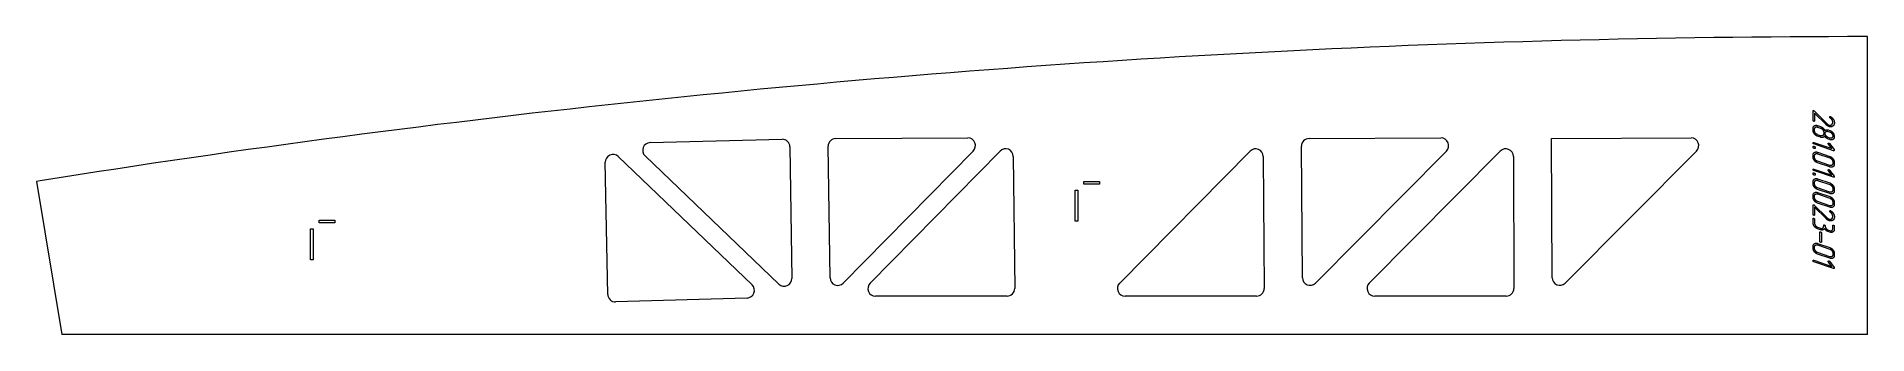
# Model space of a CAD drawing. Header units: millimetres. Extents: x -160 to 2234, y 0 to 389.
import ezdxf

# ---------------------------------------------------------------- set-up
doc = ezdxf.new("R2010")
doc.units = ezdxf.units.MM
doc.linetypes.add('K5LT_BASIC', pattern=[0])
doc.layers.add('Engraving', color=7, linetype='Continuous')

msp = doc.modelspace()

# ---------------------------------------------------------------- linework, layer by layer
at = {"color": 143, "linetype": 'K5LT_BASIC', "lineweight": 15, "true_color": 0x33acca}
for p, q in [((2234.2, 389.2), (2233.1, 389.2)), ((2234.2, 0), (2234.2, 389.2)), ((642.3, 250.6), (814.9, 255)), ((825.1, 245.1), (827.6, 73.2)), ((877.6, 73.9), (875.1, 245.9)), ((885.1, 256), (1057.7, 256.7)), ((1064.9, 239.6), (894.8, 67)), ((929.9, 67), (1100, 239.6)), ((1256.3, 67), (1427, 239.6)), ((1495.2, 74), (1494, 246)), ((1504, 256), (1676.5, 256.7)), ((1683.7, 239.6), (1512.3, 67)), ((1582.8, 67), (1754.1, 239.6)), ((1821.1, 256), (2003.7, 256.7)), ((1821.8, 74.1), (1821.1, 256)), ((2010.8, 239.6), (1838.9, 67.1)), ((586.8, 52.3), (583.6, 224.9)), ((600.5, 232.3), (775.6, 64.8)), ((810.7, 65.8), (635.6, 233.3)), ((1117.1, 232.7), (1119, 60.1)), ((1444.1, 232.7), (1445.3, 60.1)), ((1771.2, 232.6), (1771.8, 60)), ((-155.3, 200.8), (-160.1, 200)), ((-160.1, 200), (-160.1, 199.7)), ((-160.1, 199.7), (-127.1, 0)), ((1209.4, 199.8), (1229.9, 199.8)), ((1209.4, 196.3), (1209.4, 199.8)), ((1229.9, 196.3), (1209.4, 196.3)), ((1229.9, 199.8), (1229.9, 196.3)), ((1198.1, 188.5), (1201.6, 188.5)), ((1198.2, 148), (1198.1, 188.5)), ((1201.6, 188.5), (1201.7, 148)), ((209.5, 145.8), (209.5, 149.3)), ((209.5, 149.3), (230, 149.3)), ((230, 145.8), (209.5, 145.8)), ((230, 149.3), (230, 145.8)), ((1201.7, 148), (1198.2, 148)), ((198.2, 97.5), (198.2, 138)), ((198.2, 138), (201.7, 138)), ((201.7, 138), (201.7, 97.5)), ((201.7, 97.5), (198.2, 97.5)), ((1109, 50), (937, 50)), ((1435.3, 50), (1263.4, 50)), ((1761.8, 50), (1589.9, 50)), ((769, 47.5), (597.1, 42.5)), ((2234.2, 0), (-127.1, 0))]:
    msp.add_line(p, q, dxfattribs=at)
for centre, major_axis, start_param, end_param in [((642.5, 240.6), (-0.29, 10), 6.279454, 8.632032), ((815.1, 245), (-0.29, 10), 4.697693, 6.279454), ((885.1, 246), (0, -10), 3.145324, 4.727085), ((1057.7, 246.7), (0, 10), 3.934339, 6.286917), ((1107.1, 232.6), (0, -10), 1.581761, 3.934339), ((1434.1, 232.6), (0, -10), 1.578077, 3.932473), ((1504, 246), (0, -10), 3.145243, 4.71967), ((1676.6, 246.7), (0, 10), 3.930631, 6.286836), ((1761.2, 232.6), (0, -10), 1.574427, 3.930631), ((2003.7, 246.7), (0, 10), 3.928806, 6.286816), ((593.6, 225.1), (-0.29, 10), 5.490439, 7.843017), ((817.6, 73), (0.29, -10), 5.490439, 7.839285), ((887.6, 74), (0, 10), 1.585493, 3.934339), ((1505.2, 74.1), (0, 10), 1.578077, 3.930631), ((1831.8, 74.1), (0, 10), 1.574427, 3.928806), ((596.8, 52.5), (0.29, -10), 4.701424, 6.283185), ((768.7, 57.5), (0.29, -10), 0, 2.348846), ((937, 60), (0, -10), 3.934339, 6.283185), ((1109, 60), (0, 10), 3.141593, 4.723354), ((1263.4, 60), (0, -10), 3.932473, 6.283185), ((1435.3, 60), (0, 10), 3.141593, 4.71967), ((1589.9, 60), (0, -10), 3.930631, 6.283185), ((1761.8, 60), (0, 10), 3.141593, 4.71602)]:
    msp.add_ellipse(centre, major_axis=major_axis, ratio=0.999994, start_param=start_param, end_param=end_param, dxfattribs=at)
msp.add_open_spline([(2233.1, 389.2), (1966.7, 389.2), (1433.7, 375.2), (636.4, 312.3), (107.9, 242.6), (-155.3, 200.8)], degree=3, dxfattribs=at)
at = {"layer": 'Engraving', "color": 143, "linetype": 'K5LT_BASIC', "lineweight": 15, "true_color": 0x33acca}
for p, q in [((2163.1, 279.9), (2163.1, 291.8)), ((2164.6, 292.1), (2181.2, 275.5)), ((2165.1, 289.2), (2165.1, 279.2)), ((2180.1, 274.2), (2165.1, 289.2)), ((2163.1, 267), (2163.1, 269)), ((2165.1, 266.4), (2165.1, 268.3)), ((2169, 273), (2173, 271.6)), ((2169, 271), (2173, 269.6)), ((2177, 264.3), (2177, 262.3)), ((2181.2, 275.5), (2181.9, 274.9)), ((2181.9, 274.9), (2182.6, 274.3)), ((2183, 267.2), (2185, 266.6)), ((2183, 265.3), (2185, 264.6)), ((2185.9, 284.7), (2186.2, 284.5)), ((2164.1, 250.9), (2187.6, 242.9)), ((2189.9, 240.1), (2164.1, 248.9)), ((2173, 259.7), (2169, 261)), ((2173, 257.7), (2169, 259)), ((2185, 256.6), (2183, 257.3)), ((2185, 254.6), (2183, 255.3)), ((2187.6, 242.9), (2183.3, 248.6)), ((2184.7, 249.6), (2190.6, 241.6)), ((2185.6, 254.4), (2185, 254.6)), ((2186.2, 254.3), (2185.6, 254.4)), ((2187.3, 254.2), (2186.2, 254.3)), ((2190.5, 261), (2190.8, 259.9)), ((2190.8, 259.9), (2190.9, 259.2)), ((2190.9, 259.2), (2190.9, 258.6)), ((2163.1, 232.2), (2163.1, 234.2)), ((2164.1, 216.1), (2187.6, 208.1)), ((2165.1, 231.5), (2165.1, 233.5)), ((2169, 238.1), (2185, 232.7)), ((2185, 218.8), (2169, 224.2)), ((2169.1, 236.2), (2185, 230.7)), ((2185, 220.8), (2169.1, 226.2)), ((2188.9, 225.4), (2188.9, 223.4)), ((2190.9, 224.7), (2190.9, 222.7)), ((2163.1, 197.4), (2163.1, 199.4)), ((2189.9, 205.3), (2164.1, 214.1)), ((2165.1, 196.7), (2165.1, 198.7)), ((2169, 203.3), (2185, 197.9)), ((2169.1, 201.3), (2185, 195.9)), ((2187.6, 208.1), (2183.3, 213.8)), ((2184.7, 214.7), (2190.6, 206.8)), ((2163.1, 179.6), (2163.1, 181.6)), ((2163.1, 156.9), (2163.1, 168.8)), ((2164.6, 169.1), (2181.2, 152.6)), ((2165.1, 178.9), (2165.1, 180.9)), ((2185, 184), (2169, 189.4)), ((2169, 185.5), (2185, 180.1)), ((2185, 166.2), (2169, 171.6)), ((2185, 186), (2169.1, 191.4)), ((2169.1, 183.6), (2185, 178.1)), ((2185, 168.2), (2169.1, 173.6)), ((2188.9, 190.6), (2188.9, 188.6)), ((2188.9, 172.8), (2188.9, 170.8)), ((2190.9, 189.9), (2190.9, 187.9)), ((2190.9, 172.1), (2190.9, 170.1)), ((2163.1, 146), (2163.1, 151)), ((2165.1, 166.2), (2165.1, 156.2)), ((2180.1, 151.3), (2165.1, 166.2)), ((2165.1, 150.3), (2165.1, 145.4)), ((2181.2, 152.6), (2181.9, 151.9)), ((2181.9, 151.9), (2182.6, 151.4)), ((2185.9, 161.7), (2186.2, 161.5)), ((2169, 140), (2173, 138.7)), ((2173, 136.7), (2169, 138.1)), ((2172, 121.5), (2172, 133.4)), ((2174, 132.7), (2174, 120.8)), ((2177, 141.3), (2177, 142.3)), ((2181.9, 134.7), (2181.5, 134.9)), ((2182.3, 134.5), (2181.9, 134.7)), ((2183, 134.3), (2182.3, 134.5)), ((2183, 136.3), (2185, 135.6)), ((2185, 133.6), (2183, 134.3)), ((2188.9, 138.3), (2188.9, 142.2)), ((2190.9, 141.6), (2190.9, 137.6)), ((2163.1, 112.9), (2163.1, 114.9)), ((2164.1, 96.8), (2187.6, 88.8)), ((2165.1, 112.3), (2165.1, 114.3)), ((2169, 118.9), (2185, 113.5)), ((2185, 99.5), (2169, 104.9)), ((2169.1, 116.9), (2185, 111.5)), ((2185, 101.5), (2169.1, 106.9)), ((2188.9, 106.1), (2188.9, 104.2)), ((2190.9, 105.5), (2190.9, 103.5)), ((2189.9, 86), (2164.1, 94.8)), ((2187.6, 88.8), (2183.3, 94.5)), ((2184.7, 95.5), (2190.6, 87.5))]:
    msp.add_line(p, q, dxfattribs=at)
for points in [[(2163.1, 291.8), (2163.1, 292.1), (2163.4, 292.4)], [(2163.4, 292.4), (2163.7, 292.5), (2164.2, 292.4)], [(2164.2, 292.4), (2164.4, 292.3), (2164.6, 292.1)], [(2163.4, 279), (2163.1, 279.4), (2163.1, 279.9)], [(2163.1, 269), (2163.1, 271.3), (2164.8, 272.6)], [(2164.8, 262.2), (2163.1, 264.5), (2163.1, 267)], [(2164.1, 278.5), (2163.7, 278.7), (2163.4, 279)], [(2164.8, 278.6), (2164.4, 278.4), (2164.1, 278.5)], [(2165.1, 279.2), (2165.1, 278.8), (2164.8, 278.6)], [(2164.8, 272.6), (2166.5, 273.8), (2169, 273)], [(2165.1, 268.3), (2165.1, 269.9), (2166.3, 270.7)], [(2166.2, 263.1), (2165.1, 264.7), (2165.1, 266.4)], [(2166.3, 270.7), (2167.4, 271.5), (2169, 271)], [(2173, 271.6), (2174.6, 271.1), (2175.9, 269.8)], [(2173, 269.6), (2174.7, 269.1), (2175.8, 267.5)], [(2175.8, 267.5), (2177, 265.9), (2177, 264.3)], [(2175.9, 269.8), (2177.3, 268.5), (2178.3, 266.6)], [(2178.3, 266.6), (2179.2, 267.3), (2180.4, 267.5)], [(2179, 262.6), (2179, 264.3), (2180.1, 265.1)], [(2182.2, 272.5), (2181.3, 273.1), (2180.1, 274.2)], [(2180.1, 265.1), (2181.3, 265.8), (2183, 265.3)], [(2180.4, 267.5), (2181.6, 267.7), (2183, 267.2)], [(2184.1, 271.5), (2183.1, 271.9), (2182.2, 272.5)], [(2182.6, 274.3), (2183.4, 273.8), (2184.1, 273.6)], [(2184.1, 273.6), (2186.1, 272.9), (2187.5, 274.1)], [(2189, 272.2), (2187, 270.6), (2184.1, 271.5)], [(2184.9, 284), (2184.9, 284.4), (2185.2, 284.6)], [(2185.1, 283.4), (2184.9, 283.6), (2184.9, 284)], [(2185, 266.6), (2187.3, 265.8), (2189.2, 263.4)], [(2185, 264.6), (2186.7, 264), (2187.8, 262.4)], [(2185.5, 282.9), (2185.2, 283.1), (2185.1, 283.4)], [(2185.2, 284.6), (2185.4, 284.8), (2185.9, 284.7)], [(2188.2, 280.1), (2187.4, 281.5), (2185.5, 282.9)], [(2186.2, 284.5), (2188.6, 282.8), (2189.9, 280.7)], [(2187.5, 274.1), (2188.1, 274.6), (2188.5, 275.4)], [(2188.9, 277.2), (2188.9, 278.6), (2188.2, 280.1)], [(2188.5, 275.4), (2188.9, 276.3), (2188.9, 277.2)], [(2191, 276.7), (2191, 273.8), (2189, 272.2)], [(2189.2, 263.4), (2190.1, 262.2), (2190.5, 261)], [(2189.9, 280.7), (2191, 278.7), (2191, 276.7)], [(2163.1, 250.2), (2163.1, 250.4), (2163.3, 250.9)], [(2163.3, 249.4), (2163.1, 249.8), (2163.1, 250.2)], [(2163.1, 244.9), (2163.1, 245.6), (2163.5, 245.8)], [(2163.6, 243.6), (2163.1, 244.1), (2163.1, 244.9)], [(2163.3, 250.9), (2163.6, 251.1), (2164.1, 250.9)], [(2164.1, 248.9), (2163.6, 249.1), (2163.3, 249.4)], [(2163.5, 245.8), (2164, 246), (2164.6, 245.8)], [(2164.6, 242.9), (2164, 243), (2163.6, 243.6)], [(2164.6, 245.8), (2164.9, 245.7), (2165.5, 245.2)], [(2165.6, 243), (2165.1, 242.7), (2164.6, 242.9)], [(2169, 259), (2166.6, 259.9), (2164.8, 262.2)], [(2165.5, 245.2), (2166.1, 244.6), (2166.1, 243.8)], [(2166.1, 243.8), (2166.1, 243.3), (2165.6, 243)], [(2169, 261), (2167.4, 261.6), (2166.2, 263.1)], [(2175.8, 259.9), (2174.7, 259.1), (2173, 259.7)], [(2176.2, 257.5), (2174.7, 257.1), (2173, 257.7)], [(2177, 262.3), (2177, 260.6), (2175.8, 259.9)], [(2178.3, 259.1), (2177.7, 258), (2176.2, 257.5)], [(2180.4, 256.7), (2179.3, 257.7), (2178.3, 259.1)], [(2180.1, 259.5), (2179, 261), (2179, 262.6)], [(2183, 257.3), (2181.3, 257.9), (2180.1, 259.5)], [(2183, 255.3), (2181.5, 255.8), (2180.4, 256.7)], [(2183, 249.4), (2183, 249.8), (2183.3, 250)], [(2183.3, 248.6), (2183, 249), (2183, 249.4)], [(2183.3, 250), (2183.6, 250.2), (2184, 250.1)], [(2184, 250.1), (2184.1, 250), (2184.7, 249.6)], [(2187.8, 256.8), (2186.6, 256), (2185, 256.6)], [(2189.2, 254.9), (2188.4, 254.3), (2187.3, 254.2)], [(2187.8, 262.4), (2188.9, 260.9), (2188.9, 259.2)], [(2188.9, 259.2), (2188.9, 257.6), (2187.8, 256.8)], [(2190.9, 258.6), (2190.9, 256.1), (2189.2, 254.9)], [(2190.6, 240.2), (2190.4, 240), (2189.9, 240.1)], [(2190.6, 241.6), (2190.9, 241.2), (2190.9, 240.8)], [(2190.9, 240.8), (2190.9, 240.4), (2190.6, 240.2)], [(2163.1, 234.2), (2163.1, 236.5), (2164.8, 237.7)], [(2164.8, 227.4), (2163.1, 229.7), (2163.1, 232.2)], [(2163.1, 215.4), (2163.1, 215.6), (2163.3, 216)], [(2163.3, 216), (2163.6, 216.3), (2164.1, 216.1)], [(2164.8, 237.7), (2166.5, 239), (2169, 238.1)], [(2169, 224.2), (2166.6, 225), (2164.8, 227.4)], [(2165.1, 233.5), (2165.1, 235.1), (2166.3, 235.9)], [(2166.2, 228.3), (2165.1, 229.9), (2165.1, 231.5)], [(2169.1, 226.2), (2167.3, 226.8), (2166.2, 228.3)], [(2166.3, 235.9), (2167.4, 236.7), (2169.1, 236.2)], [(2185, 232.7), (2187.4, 231.9), (2189.1, 229.6)], [(2185, 230.7), (2186.6, 230.2), (2187.8, 228.6)], [(2187.8, 221), (2186.6, 220.2), (2185, 220.8)], [(2189.2, 219.1), (2187.5, 217.9), (2185, 218.8)], [(2187.8, 228.6), (2188.9, 227.1), (2188.9, 225.4)], [(2188.9, 223.4), (2188.9, 221.8), (2187.8, 221)], [(2189.1, 229.6), (2190.9, 227.2), (2190.9, 224.7)], [(2190.9, 222.7), (2190.9, 220.3), (2189.2, 219.1)], [(2163.3, 214.6), (2163.1, 215), (2163.1, 215.4)], [(2163.1, 210), (2163.1, 210.7), (2163.5, 211)], [(2163.6, 208.8), (2163.1, 209.3), (2163.1, 210)], [(2163.1, 199.4), (2163.1, 201.7), (2164.8, 202.9)], [(2164.8, 192.6), (2163.1, 194.9), (2163.1, 197.4)], [(2164.1, 214.1), (2163.6, 214.3), (2163.3, 214.6)], [(2163.5, 211), (2164, 211.2), (2164.6, 211)], [(2164.6, 208), (2164, 208.2), (2163.6, 208.8)], [(2164.6, 211), (2164.9, 210.9), (2165.5, 210.3)], [(2165.6, 208.2), (2165.1, 207.9), (2164.6, 208)], [(2164.8, 202.9), (2166.5, 204.2), (2169, 203.3)], [(2169, 189.4), (2166.6, 190.2), (2164.8, 192.6)], [(2165.1, 198.7), (2165.1, 200.3), (2166.3, 201.1)], [(2166.2, 193.5), (2165.1, 195.1), (2165.1, 196.7)], [(2165.5, 210.3), (2166.1, 209.8), (2166.1, 209)], [(2166.1, 209), (2166.1, 208.5), (2165.6, 208.2)], [(2169.1, 191.4), (2167.3, 192), (2166.2, 193.5)], [(2166.3, 201.1), (2167.4, 201.9), (2169.1, 201.3)], [(2183, 214.6), (2183, 215), (2183.3, 215.2)], [(2183.3, 213.8), (2183, 214.2), (2183, 214.6)], [(2183.3, 215.2), (2183.6, 215.4), (2184, 215.3)], [(2184, 215.3), (2184.1, 215.2), (2184.7, 214.7)], [(2185, 197.9), (2187.4, 197.1), (2189.1, 194.8)], [(2185, 195.9), (2186.6, 195.4), (2187.8, 193.8)], [(2187.8, 193.8), (2188.9, 192.2), (2188.9, 190.6)], [(2189.1, 194.8), (2190.9, 192.4), (2190.9, 189.9)], [(2190.6, 205.4), (2190.4, 205.2), (2189.9, 205.3)], [(2190.6, 206.8), (2190.9, 206.4), (2190.9, 206)], [(2190.9, 206), (2190.9, 205.6), (2190.6, 205.4)], [(2163.1, 181.6), (2163.1, 183.9), (2164.8, 185.1)], [(2164.8, 174.8), (2163.1, 177.1), (2163.1, 179.6)], [(2163.1, 168.8), (2163.1, 169.2), (2163.4, 169.4)], [(2163.4, 169.4), (2163.7, 169.5), (2164.2, 169.4)], [(2164.2, 169.4), (2164.4, 169.3), (2164.6, 169.1)], [(2164.8, 185.1), (2166.5, 186.4), (2169, 185.5)], [(2169, 171.6), (2166.6, 172.4), (2164.8, 174.8)], [(2165.1, 180.9), (2165.1, 182.5), (2166.3, 183.3)], [(2166.2, 175.7), (2165.1, 177.3), (2165.1, 178.9)], [(2169.1, 173.6), (2167.3, 174.2), (2166.2, 175.7)], [(2166.3, 183.3), (2167.4, 184.1), (2169.1, 183.6)], [(2187.8, 186.2), (2186.6, 185.4), (2185, 186)], [(2189.2, 184.3), (2187.5, 183.1), (2185, 184)], [(2185, 180.1), (2187.4, 179.3), (2189.1, 177)], [(2185, 178.1), (2186.6, 177.6), (2187.8, 176)], [(2187.8, 168.4), (2186.6, 167.6), (2185, 168.2)], [(2188.9, 188.6), (2188.9, 187), (2187.8, 186.2)], [(2187.8, 176), (2188.9, 174.5), (2188.9, 172.8)], [(2188.9, 170.8), (2188.9, 169.2), (2187.8, 168.4)], [(2189.1, 177), (2190.9, 174.6), (2190.9, 172.1)], [(2190.9, 187.9), (2190.9, 185.5), (2189.2, 184.3)], [(2190.9, 170.1), (2190.9, 167.7), (2189.2, 166.5)], [(2163.4, 156.1), (2163.1, 156.4), (2163.1, 156.9)], [(2163.1, 151), (2163.1, 151.5), (2163.4, 151.7)], [(2164.8, 141.2), (2163.1, 143.6), (2163.1, 146)], [(2164.1, 155.6), (2163.7, 155.7), (2163.4, 156.1)], [(2163.4, 151.7), (2163.7, 151.8), (2164.1, 151.7)], [(2164.8, 155.7), (2164.4, 155.4), (2164.1, 155.6)], [(2164.1, 151.7), (2164.3, 151.6), (2164.7, 151.2)], [(2164.7, 151.2), (2165.1, 150.8), (2165.1, 150.3)], [(2165.1, 156.2), (2165.1, 155.9), (2164.8, 155.7)], [(2165.1, 145.4), (2165.1, 143.7), (2166.2, 142.2)], [(2182.2, 149.5), (2181.3, 150.1), (2180.1, 151.3)], [(2184.1, 148.6), (2183.1, 148.9), (2182.2, 149.5)], [(2182.6, 151.4), (2183.4, 150.9), (2184.1, 150.6)], [(2184.1, 150.6), (2186.1, 149.9), (2187.5, 151.1)], [(2189, 149.2), (2187, 147.6), (2184.1, 148.6)], [(2184.9, 161), (2184.9, 161.4), (2185.2, 161.6)], [(2185.1, 160.4), (2184.9, 160.7), (2184.9, 161)], [(2189.2, 166.5), (2187.5, 165.3), (2185, 166.2)], [(2185.5, 159.9), (2185.2, 160.1), (2185.1, 160.4)], [(2185.2, 161.6), (2185.4, 161.9), (2185.9, 161.7)], [(2188.2, 157.1), (2187.4, 158.5), (2185.5, 159.9)], [(2186.2, 161.5), (2188.6, 159.9), (2189.9, 157.7)], [(2187.5, 151.1), (2188.1, 151.6), (2188.5, 152.4)], [(2188.9, 154.3), (2188.9, 155.6), (2188.2, 157.1)], [(2188.5, 152.4), (2188.9, 153.3), (2188.9, 154.3)], [(2191, 153.7), (2191, 150.8), (2189, 149.2)], [(2189.9, 157.7), (2191, 155.7), (2191, 153.7)], [(2169, 138.1), (2166.6, 138.9), (2164.8, 141.2)], [(2166.2, 142.2), (2167.4, 140.6), (2169, 140)], [(2172, 133.4), (2172, 133.9), (2172.3, 134.1)], [(2172.4, 120.6), (2172, 121), (2172, 121.5)], [(2172.3, 134.1), (2172.6, 134.2), (2173, 134.1)], [(2173, 120.1), (2172.7, 120.3), (2172.4, 120.6)], [(2173, 138.7), (2174.7, 138.1), (2175.8, 138.9)], [(2176.2, 136.6), (2174.7, 136.1), (2173, 136.7)], [(2173, 134.1), (2173.3, 134), (2173.6, 133.6)], [(2173.7, 120.2), (2173.4, 120), (2173, 120.1)], [(2173.6, 133.6), (2174, 133.2), (2174, 132.7)], [(2174, 120.8), (2174, 120.4), (2173.7, 120.2)], [(2175.8, 138.9), (2177, 139.6), (2177, 141.3)], [(2178.3, 138.1), (2177.7, 137), (2176.2, 136.6)], [(2177, 142.3), (2177, 142.8), (2177.3, 143)], [(2177.3, 143), (2177.6, 143.1), (2178, 143)], [(2178, 143), (2178.2, 142.9), (2178.6, 142.5)], [(2180.4, 135.7), (2179.3, 136.6), (2178.3, 138.1)], [(2178.6, 142.5), (2179, 142.1), (2179, 141.6)], [(2179, 141.6), (2179, 140), (2180.1, 138.4)], [(2180.1, 138.4), (2181.3, 136.9), (2183, 136.3)], [(2181.5, 134.9), (2181, 135.2), (2180.4, 135.7)], [(2185, 135.6), (2186.6, 135.1), (2187.8, 135.8)], [(2189.2, 133.9), (2187.5, 132.8), (2185, 133.6)], [(2187.8, 135.8), (2188.9, 136.6), (2188.9, 138.3)], [(2188.9, 142.2), (2188.9, 142.7), (2189.2, 142.9)], [(2189.2, 142.9), (2189.5, 143), (2189.9, 142.9)], [(2190.9, 137.6), (2190.9, 135.1), (2189.2, 133.9)], [(2189.9, 142.9), (2190.2, 142.8), (2190.5, 142.4)], [(2190.5, 142.4), (2190.9, 142.1), (2190.9, 141.6)], [(2163.1, 114.9), (2163.1, 117.2), (2164.8, 118.5)], [(2164.8, 108.1), (2163.1, 110.5), (2163.1, 112.9)], [(2163.1, 96.2), (2163.1, 96.3), (2163.3, 96.8)], [(2163.3, 95.4), (2163.1, 95.7), (2163.1, 96.2)], [(2163.3, 96.8), (2163.6, 97), (2164.1, 96.8)], [(2164.8, 118.5), (2166.5, 119.7), (2169, 118.9)], [(2169, 104.9), (2166.6, 105.8), (2164.8, 108.1)], [(2165.1, 114.3), (2165.1, 115.8), (2166.3, 116.6)], [(2166.2, 109.1), (2165.1, 110.7), (2165.1, 112.3)], [(2169.1, 106.9), (2167.3, 107.5), (2166.2, 109.1)], [(2166.3, 116.6), (2167.4, 117.4), (2169.1, 116.9)], [(2183, 95.3), (2183, 95.7), (2183.3, 95.9)], [(2183.3, 95.9), (2183.6, 96.1), (2184, 96)], [(2184, 96), (2184.1, 95.9), (2184.7, 95.5)], [(2185, 113.5), (2187.4, 112.7), (2189.1, 110.3)], [(2185, 111.5), (2186.6, 110.9), (2187.8, 109.4)], [(2187.8, 101.7), (2186.6, 101), (2185, 101.5)], [(2189.2, 99.8), (2187.5, 98.7), (2185, 99.5)], [(2187.8, 109.4), (2188.9, 107.8), (2188.9, 106.1)], [(2188.9, 104.2), (2188.9, 102.5), (2187.8, 101.7)], [(2189.1, 110.3), (2190.9, 108), (2190.9, 105.5)], [(2190.9, 103.5), (2190.9, 101), (2189.2, 99.8)], [(2164.1, 94.8), (2163.6, 95), (2163.3, 95.4)], [(2183.3, 94.5), (2183, 94.9), (2183, 95.3)], [(2190.6, 86.1), (2190.4, 85.9), (2189.9, 86)], [(2190.6, 87.5), (2190.9, 87.1), (2190.9, 86.7)], [(2190.9, 86.7), (2190.9, 86.3), (2190.6, 86.1)]]:
    msp.add_open_spline(points, degree=2, dxfattribs=at)

doc.saveas('drawing.dxf')
